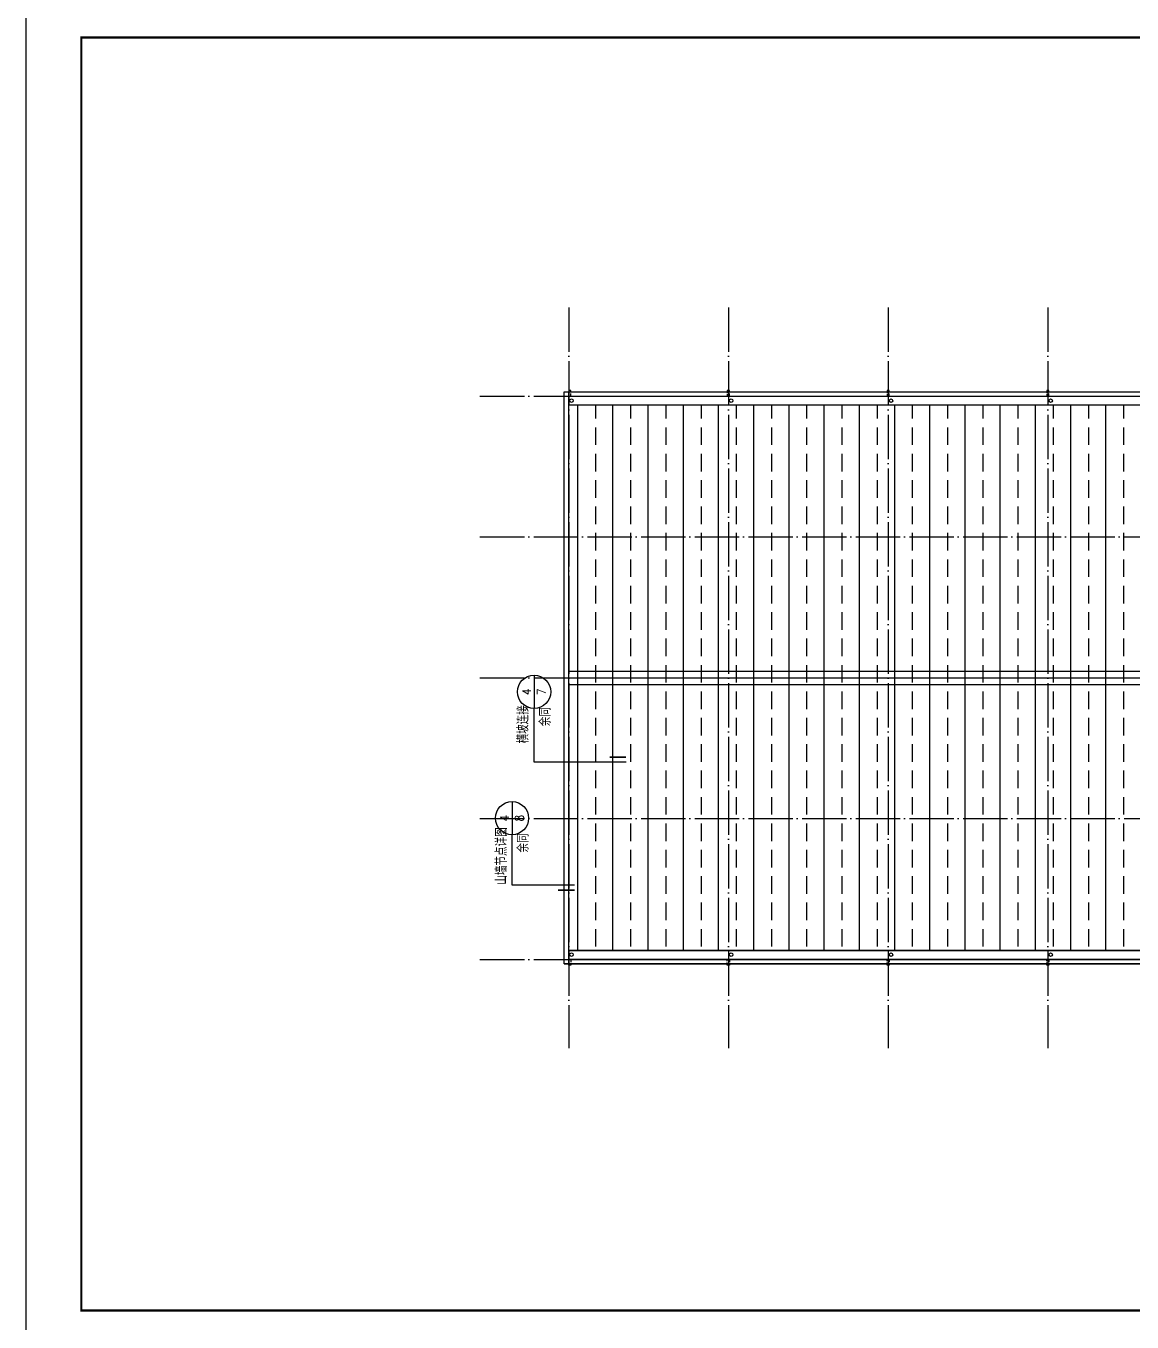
# Model space of a CAD drawing. Extents: x 39560 to 217760, y -140239 to 277665.
# Drawn here: x 39560 to 89429, y 21035 to 79486 of the extents above; entities that cross this region are included whole.
import ezdxf
from ezdxf.enums import TextEntityAlignment as Align

# ---------------------------------------------------------------- set-up
doc = ezdxf.new("R2010")
doc.units = 0
doc.header["$LTSCALE"] = 1000
doc.header["$MEASUREMENT"] = 0
doc.linetypes.add('DASH', pattern=[0.35, 0.25, -0.1])
doc.linetypes.add('DOTE', pattern=[2.42, 2, -0.2, 0.02, -0.2])
for name, color, linetype in [('DIM_IDEN', 3, 'Continuous'), ('DIM_SYMB', 3, 'Continuous'), ('DOTE', 8, 'DOTE'), ('PUB_HATCH', 8, 'Continuous'), ('PUB_TEXT', 7, 'Continuous'), ('PUB_TITLE', 4, 'Continuous'), ('YS', 7, 'Continuous'), ('图框(锁住)', 7, 'Continuous')]:
    doc.layers.add(name, color=color, linetype=linetype)
doc.styles.add('_TCH_LABEL', font='COMPLEX', dxfattribs={"bigfont": 'GBCBIG'})

# ---------------------------------------------------------------- blocks, each defined once
blk = doc.blocks.new('EQWEWQEQEQEQWE')
at = {"layer": 'DIM_IDEN'}
for p, q in [((0, 2636), (0, 636)), ((0, -2588), (0, 636)), ((5536, -2588), (0, -2588))]:
    blk.add_line(p, q, dxfattribs=at)
at = {"layer": 'DIM_IDEN', "const_width": 100}
blk.add_lwpolyline([(5536, -2288), (4536, -2288)], dxfattribs=at)
at = {"layer": 'DIM_IDEN'}
blk.add_circle((0, 1636), 1000, dxfattribs=at)
at = {"layer": 'PUB_TEXT', "style": '_TCH_LABEL'}
for s, width, p, p2 in [('4', 0.971098, (-186, 1445), (-186, 1828)), ('7', 1.109827, (703, 1445), (703, 1828))]:
    blk.add_text(s, height=517, rotation=90, dxfattribs=dict(at, width=width)).set_placement(p, p2, align=Align.FIT)
for s, p in [('横坡连接', (-330, -1465)), ('余同', (994, -430))]:
    blk.add_text(s, height=675.2, rotation=90, dxfattribs=at).set_placement(p)
blk = doc.blocks.new('EQWEWQEWEWQE')
at = {"layer": 'DIM_IDEN'}
for p, q in [((0, 3139), (0, 1139)), ((0, -1887), (0, 1139)), ((3762, -1887), (0, -1887))]:
    blk.add_line(p, q, dxfattribs=at)
at = {"layer": 'DIM_IDEN', "const_width": 100}
blk.add_lwpolyline([(3762, -2187), (2762, -2187)], dxfattribs=at)
at = {"layer": 'DIM_IDEN'}
blk.add_circle((0, 2139), 1000, dxfattribs=at)
at = {"layer": 'PUB_TEXT', "style": '_TCH_LABEL'}
for s, height, width, p, p2 in [('4', 517, 0.971098, (-186, 1948), (-186, 2330)), ('8', 518, 1.097143, (703, 1950), (703, 2328))]:
    blk.add_text(s, height=height, rotation=90, dxfattribs=dict(at, width=width)).set_placement(p, p2, align=Align.FIT)
for s, p in [('山墙节点详图', (-308, -1856)), ('余同', (994, 73))]:
    blk.add_text(s, height=675.2, rotation=90, dxfattribs=at).set_placement(p)

msp = doc.modelspace()

# ---------------------------------------------------------------- hatches: boundary and pattern name
at = {"layer": 'PUB_HATCH'}
h = msp.add_hatch(dxfattribs=at)
h.set_pattern_fill('ANSI33', color=256, scale=500, angle=225, style=0)
h.set_pattern_definition([(270, (-210200, -118800), (1587.5, -5e-13), []), (270, (-210993.8, -119593.8), (1587.5, -5e-13), [793.75, -396.875])])
h.paths.add_polyline_path([(121630.83, 50092.587), (64030.83, 50092.587), (64030.83, 37792.587), (121630.83, 37792.587)])
h.paths.add_polyline_path([(121630.83, 62392.587), (64030.83, 62392.587), (64030.83, 50092.587), (121630.83, 50092.587)])

# ---------------------------------------------------------------- linework, layer by layer
for points in [[(64030.83, 50392.587), (121630.83, 50392.587)], [(64030.83, 50092.587), (121630.83, 50092.587)], [(64030.83, 49792.587), (121630.83, 49792.587)]]:
    msp.add_lwpolyline(points)
at = {"layer": 'DIM_SYMB'}
for points in [[(67438.431, 62641.277, 0, 0, 0), (66675.112, 62641.277, 160, 0, 0), (66075.112, 62641.277, 0, 0, 0)], [(74638.431, 62641.277, 0, 0, 0), (73875.112, 62641.277, 160, 0, 0), (73275.112, 62641.277, 0, 0, 0)], [(81838.431, 62641.277, 0, 0, 0), (81075.112, 62641.277, 160, 0, 0), (80475.112, 62641.277, 0, 0, 0)], [(89038.431, 62641.277, 0, 0, 0), (88275.112, 62641.277, 160, 0, 0), (87675.112, 62641.277, 0, 0, 0)], [(67438.431, 37543.898, 0, 0, 0), (66675.112, 37543.898, 160, 0, 0), (66075.112, 37543.898, 0, 0, 0)], [(74638.431, 37543.898, 0, 0, 0), (73875.112, 37543.898, 160, 0, 0), (73275.112, 37543.898, 0, 0, 0)], [(81838.431, 37543.898, 0, 0, 0), (81075.112, 37543.898, 160, 0, 0), (80475.112, 37543.898, 0, 0, 0)], [(89038.431, 37543.898, 0, 0, 0), (88275.112, 37543.898, 160, 0, 0), (87675.112, 37543.898, 0, 0, 0)]]:
    msp.add_lwpolyline(points, format="xyseb", dxfattribs=at)
at = {"layer": 'DOTE'}
for p, q in [((64030.83, 66792.587), (64030.83, 33392.587)), ((71230.83, 66792.587), (71230.83, 33392.587)), ((78430.83, 66792.587), (78430.83, 33392.587)), ((85630.83, 66792.587), (85630.83, 33392.587)), ((60030.83, 62792.587), (125630.83, 62792.587)), ((60030.83, 56442.587), (125630.83, 56442.587)), ((60030.83, 50092.587), (125630.83, 50092.587)), ((60030.83, 43742.587), (125630.83, 43742.587)), ((60030.83, 37392.587), (125630.83, 37392.587))]:
    msp.add_line(p, q, dxfattribs=at)
at = {"layer": 'PUB_TITLE', "color": 0}
msp.add_lwpolyline([(39559.763, 20560.919), (144659.763, 20560.919), (144659.763, 79960.919), (39559.763, 79960.919)], close=True, dxfattribs=at)
at = {"layer": 'PUB_TITLE', "color": 0, "const_width": 100}
msp.add_lwpolyline([(42059.763, 21560.919), (143659.763, 21560.919), (143659.763, 78960.919), (42059.763, 78960.919)], close=True, dxfattribs=at)
at = {"layer": 'YS', "color": 0, "linetype": 'DASH', "ltscale": 0.5}
for points in [[(64030.83, 62792.587), (64130.83, 62792.587), (64130.83, 63052.587), (64030.83, 63052.587)], [(71180.83, 62792.587), (71280.83, 62792.587), (71280.83, 63052.587), (71180.83, 63052.587)], [(78380.83, 62792.587), (78480.83, 62792.587), (78480.83, 63052.587), (78380.83, 63052.587)], [(85580.83, 62792.587), (85680.83, 62792.587), (85680.83, 63052.587), (85580.83, 63052.587)], [(64030.83, 37392.587), (64130.83, 37392.587), (64130.83, 37132.587), (64030.83, 37132.587)], [(71180.83, 37392.587), (71280.83, 37392.587), (71280.83, 37132.587), (71180.83, 37132.587)], [(78380.83, 37392.587), (78480.83, 37392.587), (78480.83, 37132.587), (78380.83, 37132.587)], [(85580.83, 37392.587), (85680.83, 37392.587), (85680.83, 37132.587), (85580.83, 37132.587)]]:
    msp.add_lwpolyline(points, close=True, dxfattribs=at)
at = {"layer": 'YS', "color": 0}
for centre in [(64156.898, 62584.441), (71356.898, 62584.441), (78556.898, 62584.441), (85756.898, 62584.441), (64156.898, 37600.734), (71356.898, 37600.734), (78556.898, 37600.734), (85756.898, 37600.734)]:
    msp.add_circle(centre, 80, dxfattribs=at)
at = {"layer": '图框(锁住)', "color": 0}
for p, q in [((63830.83, 62992.587), (121830.83, 62992.587)), ((63830.83, 37192.587), (63830.83, 62992.587)), ((64030.83, 37192.587), (64030.83, 62992.587)), ((64030.83, 62792.587), (121630.83, 62792.587)), ((64030.83, 62392.587), (121630.83, 62392.587)), ((121630.83, 37792.587), (64030.83, 37792.587)), ((64030.83, 37792.587), (121630.83, 37792.587)), ((121830.83, 37192.587), (63830.83, 37192.587)), ((63830.83, 37192.587), (121830.83, 37192.587)), ((121630.83, 37392.587), (64030.83, 37392.587)), ((64030.83, 37392.587), (121630.83, 37392.587))]:
    msp.add_line(p, q, dxfattribs=at)

# ---------------------------------------------------------------- block references
at = {"xscale": 0.75, "yscale": 0.75, "zscale": 0.75}
for name, p in [('EQWEWQEQEQEQWE', (62467.671, 48228.807)), ('EQWEWQEWEWQE', (61474.692, 42154.774))]:
    msp.add_blockref(name, p, dxfattribs=at)

doc.saveas('drawing.dxf')
